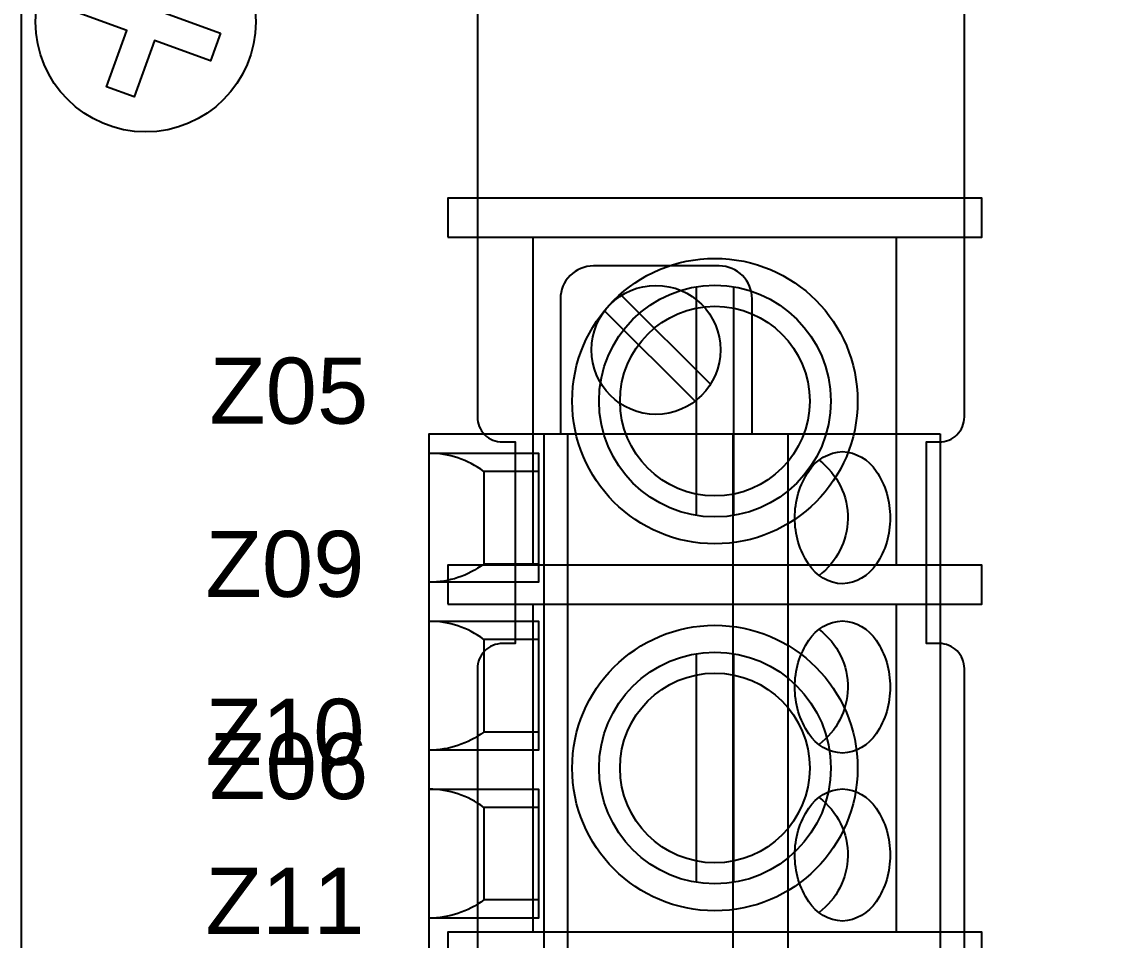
# Model space of a CAD drawing. Extents: x 1 to 23.7, y 0.2 to 17.
# Drawn here: x 15.717 to 17.001, y 3.407 to 4.501 of the extents above; entities that cross this region are included whole.
import ezdxf

# ---------------------------------------------------------------- set-up
doc = ezdxf.new("R2010")
doc.units = 0
doc.header["$MEASUREMENT"] = 0
for name, color, linetype in [('5_01__0-__EMPTY', 7, 'CONTINUOUS'), ('5_02__8-___4__ACI', 7, 'CONTINUOUS'), ('5_03__1-___4__DI__4__DO__S', 7, 'CONTINUOUS'), ('5_04__B-___4__DI__4__DO__F', 7, 'CONTINUOUS'), ('5_05__C-___4__DI__3__DO', 7, 'CONTINUOUS'), ('5_06__2X___8__DO__STD_FORM', 7, 'CONTINUOUS'), ('5_07__2A___8__DO__STD_FORM', 7, 'CONTINUOUS'), ('5_08__2B___8__DO__STD__6__', 7, 'CONTINUOUS'), ('5_09__2C___8__DO__STD__2__', 7, 'CONTINUOUS'), ('5_10__3-___8__DI', 7, 'CONTINUOUS'), ('5_11__5-___8__AI', 7, 'CONTINUOUS'), ('5_12__6-___4__AI__4__AO', 7, 'CONTINUOUS'), ('6_00_____DWG', 7, 'CONTINUOUS')]:
    doc.layers.add(name, color=color, linetype=linetype)
doc.styles.add('ARIAL', font='arial.ttf')

msp = doc.modelspace()

# ---------------------------------------------------------------- linework, layer by layer
at = {"layer": '5_01__0-__EMPTY'}
for points in [[(16.2594, 4.9254), (16.2594, 4.0301, 0.414214), (16.2893, 4.0003), (16.3044, 4.0003), (16.3044, 3.7603), (16.2893, 3.7603, 0.414214), (16.2594, 3.7304), (16.2594, 2.7651, 0.414214)], [(16.8394, 2.7651), (16.8394, 3.7304, 0.414214), (16.8095, 3.7603), (16.7944, 3.7603), (16.7944, 4.0003), (16.8095, 4.0003, 0.414214), (16.8394, 4.0301), (16.8394, 4.9254, 0.414214)]]:
    msp.add_lwpolyline(points, format="xyb", dxfattribs=at)
at = {"layer": '5_02__8-___4__ACI'}
for points in [[(16.2242, 4.2443), (16.8603, 4.2443), (16.8603, 4.2907), (16.2242, 4.2907)], [(16.2242, 3.8073), (16.8603, 3.8073), (16.8603, 3.8537), (16.2242, 3.8537)], [(16.2242, 3.3703), (16.8603, 3.3703), (16.8603, 3.4167), (16.2242, 3.4167)]]:
    msp.add_lwpolyline(points, close=True, dxfattribs=at)
for points in [[(16.326, 3.8537), (16.326, 4.2443)], [(16.7585, 3.8537), (16.7585, 4.2443)], [(16.5198, 4.1852), (16.5198, 3.9129)], [(16.5648, 3.9129), (16.5648, 4.1852)], [(16.326, 3.4167), (16.326, 3.8073)], [(16.7585, 3.4167), (16.7585, 3.8073)], [(16.5198, 3.7482), (16.5198, 3.4759)], [(16.5648, 3.4759), (16.5648, 3.7482)]]:
    msp.add_lwpolyline(points, dxfattribs=at)
for centre, radius in [((16.5423, 4.049), 0.17), ((16.5423, 4.049), 0.138), ((16.5423, 4.049), 0.113), ((16.5423, 3.612), 0.17), ((16.5423, 3.612), 0.138), ((16.5423, 3.612), 0.113)]:
    msp.add_circle(centre, radius, dxfattribs=at)
at = {"layer": '5_03__1-___4__DI__4__DO__S'}
for points in [[(16.5866, 4.01), (16.5866, 4.1707, 0.414169), (16.5472, 4.21), (16.3976, 4.21, 0.414258), (16.3583, 4.1707), (16.3583, 4.01)], [(16.3321, 3.9652), (16.2669, 3.9652, 0.162853), (16.202, 3.9868, 1.944453)], [(16.6662, 3.9787, -0.001746), (16.6663, 3.9786, -0.240907), (16.7006, 3.9085, -0.231198), (16.6663, 3.8415, -0.005828), (16.6664, 3.8412)], [(16.3321, 3.8549), (16.2669, 3.8549, -0.162853), (16.202, 3.8333, -1.944453)], [(16.3321, 3.7652), (16.2669, 3.7652, 0.162853), (16.202, 3.7868, 1.944453)], [(16.6662, 3.7771, -0.001746), (16.6663, 3.777, -0.240907), (16.7006, 3.7069, -0.231198), (16.6663, 3.64, -0.005828), (16.6664, 3.6397)], [(16.3321, 3.6549), (16.2669, 3.6549, -0.162853), (16.202, 3.6333, -1.944453)], [(16.3321, 3.5652), (16.2669, 3.5652, 0.162853), (16.202, 3.5868, 1.944453)], [(16.6662, 3.5771, -0.001746), (16.6663, 3.577, -0.240907), (16.7006, 3.5069, -0.231198), (16.6663, 3.44, -0.005828), (16.6664, 3.4397)], [(16.3321, 3.4549), (16.2669, 3.4549, -0.162853), (16.202, 3.4333, -1.944453)]]:
    msp.add_lwpolyline(points, format="xyb", dxfattribs=at)
for points in [[(16.4311, 4.1749), (16.537, 4.069)], [(16.411, 4.1565), (16.5186, 4.049)], [(16.3387, 4.01), (16.3387, 2.41)], [(16.3666, 4.01), (16.3666, 2.41)], [(16.5637, 4.01), (16.5637, 2.41)], [(16.6291, 4.01), (16.6291, 2.41)], [(16.202, 3.9868), (16.3321, 3.9868), (16.3321, 3.8333), (16.202, 3.8333)], [(16.2669, 3.9652), (16.2669, 3.8549)], [(16.202, 3.7868), (16.3321, 3.7868), (16.3321, 3.6333), (16.202, 3.6333)], [(16.2669, 3.7652), (16.2669, 3.6549)], [(16.202, 3.5868), (16.3321, 3.5868), (16.3321, 3.4333), (16.202, 3.4333)], [(16.2669, 3.5652), (16.2669, 3.4549)]]:
    msp.add_lwpolyline(points, dxfattribs=at)
msp.add_lwpolyline([(16.8107, 4.01), (16.8107, 2.41), (16.202, 2.41), (16.202, 4.01)], close=True, dxfattribs=at)
for points in [[(16.6942, 3.9888, -0.244062), (16.7343, 3.9657, -0.154167), (16.7509, 3.91, -0.154167), (16.7343, 3.8544, -0.236767), (16.6942, 3.8313, -0.24406), (16.6542, 3.8544, -0.154167), (16.6376, 3.91, -0.154167), (16.6542, 3.9657, -0.244061)], [(16.6942, 3.7872, -0.244062), (16.7343, 3.7642, -0.154167), (16.7509, 3.7085, -0.154167), (16.7343, 3.6528, -0.236767), (16.6942, 3.6297, -0.24406), (16.6542, 3.6528, -0.154167), (16.6376, 3.7085, -0.154167), (16.6542, 3.7642, -0.244061)], [(16.6942, 3.5872, -0.244062), (16.7343, 3.5642, -0.154167), (16.7509, 3.5085, -0.154167), (16.7343, 3.4528, -0.236767), (16.6942, 3.4297, -0.24406), (16.6542, 3.4528, -0.154167), (16.6376, 3.5085, -0.154167), (16.6542, 3.5642, -0.244061)]]:
    msp.add_lwpolyline(points, format="xyb", close=True, dxfattribs=at)
msp.add_circle((16.4721, 4.11), 0.0768, dxfattribs=at)
at = {"layer": '5_04__B-___4__DI__4__DO__F'}
for points in [[(16.5866, 4.01), (16.5866, 4.1707, 0.414169), (16.5472, 4.21), (16.3976, 4.21, 0.414258), (16.3583, 4.1707), (16.3583, 4.01)], [(16.3321, 3.9652), (16.2669, 3.9652, 0.162853), (16.202, 3.9868, 1.944453)], [(16.6662, 3.9787, -0.001746), (16.6663, 3.9786, -0.240907), (16.7006, 3.9085, -0.231198), (16.6663, 3.8415, -0.005828), (16.6664, 3.8412)], [(16.3321, 3.8549), (16.2669, 3.8549, -0.162853), (16.202, 3.8333, -1.944453)], [(16.3321, 3.7652), (16.2669, 3.7652, 0.162853), (16.202, 3.7868, 1.944453)], [(16.6662, 3.7771, -0.001746), (16.6663, 3.777, -0.240907), (16.7006, 3.7069, -0.231198), (16.6663, 3.64, -0.005828), (16.6664, 3.6397)], [(16.3321, 3.6549), (16.2669, 3.6549, -0.162853), (16.202, 3.6333, -1.944453)], [(16.3321, 3.5652), (16.2669, 3.5652, 0.162853), (16.202, 3.5868, 1.944453)], [(16.6662, 3.5771, -0.001746), (16.6663, 3.577, -0.240907), (16.7006, 3.5069, -0.231198), (16.6663, 3.44, -0.005828), (16.6664, 3.4397)], [(16.3321, 3.4549), (16.2669, 3.4549, -0.162853), (16.202, 3.4333, -1.944453)]]:
    msp.add_lwpolyline(points, format="xyb", dxfattribs=at)
for points in [[(16.4311, 4.1749), (16.537, 4.069)], [(16.411, 4.1565), (16.5186, 4.049)], [(16.3387, 4.01), (16.3387, 2.41)], [(16.3666, 4.01), (16.3666, 2.41)], [(16.5637, 4.01), (16.5637, 2.41)], [(16.6291, 4.01), (16.6291, 2.41)], [(16.202, 3.9868), (16.3321, 3.9868), (16.3321, 3.8333), (16.202, 3.8333)], [(16.2669, 3.9652), (16.2669, 3.8549)], [(16.202, 3.7868), (16.3321, 3.7868), (16.3321, 3.6333), (16.202, 3.6333)], [(16.2669, 3.7652), (16.2669, 3.6549)], [(16.202, 3.5868), (16.3321, 3.5868), (16.3321, 3.4333), (16.202, 3.4333)], [(16.2669, 3.5652), (16.2669, 3.4549)]]:
    msp.add_lwpolyline(points, dxfattribs=at)
msp.add_lwpolyline([(16.8107, 4.01), (16.8107, 2.41), (16.202, 2.41), (16.202, 4.01)], close=True, dxfattribs=at)
for points in [[(16.6942, 3.9888, -0.244062), (16.7343, 3.9657, -0.154167), (16.7509, 3.91, -0.154167), (16.7343, 3.8544, -0.236767), (16.6942, 3.8313, -0.24406), (16.6542, 3.8544, -0.154167), (16.6376, 3.91, -0.154167), (16.6542, 3.9657, -0.244061)], [(16.6942, 3.7872, -0.244062), (16.7343, 3.7642, -0.154167), (16.7509, 3.7085, -0.154167), (16.7343, 3.6528, -0.236767), (16.6942, 3.6297, -0.24406), (16.6542, 3.6528, -0.154167), (16.6376, 3.7085, -0.154167), (16.6542, 3.7642, -0.244061)], [(16.6942, 3.5872, -0.244062), (16.7343, 3.5642, -0.154167), (16.7509, 3.5085, -0.154167), (16.7343, 3.4528, -0.236767), (16.6942, 3.4297, -0.24406), (16.6542, 3.4528, -0.154167), (16.6376, 3.5085, -0.154167), (16.6542, 3.5642, -0.244061)]]:
    msp.add_lwpolyline(points, format="xyb", close=True, dxfattribs=at)
msp.add_circle((16.4721, 4.11), 0.0768, dxfattribs=at)
at = {"layer": '5_05__C-___4__DI__3__DO'}
for points in [[(16.5866, 4.01), (16.5866, 4.1707, 0.414169), (16.5472, 4.21), (16.3976, 4.21, 0.414258), (16.3583, 4.1707), (16.3583, 4.01)], [(16.3321, 3.9652), (16.2669, 3.9652, 0.162853), (16.202, 3.9868, 1.944453)], [(16.6662, 3.9787, -0.001746), (16.6663, 3.9786, -0.240907), (16.7006, 3.9085, -0.231198), (16.6663, 3.8415, -0.005828), (16.6664, 3.8412)], [(16.3321, 3.8549), (16.2669, 3.8549, -0.162853), (16.202, 3.8333, -1.944453)], [(16.3321, 3.7652), (16.2669, 3.7652, 0.162853), (16.202, 3.7868, 1.944453)], [(16.6662, 3.7771, -0.001746), (16.6663, 3.777, -0.240907), (16.7006, 3.7069, -0.231198), (16.6663, 3.64, -0.005828), (16.6664, 3.6397)], [(16.3321, 3.6549), (16.2669, 3.6549, -0.162853), (16.202, 3.6333, -1.944453)], [(16.3321, 3.5652), (16.2669, 3.5652, 0.162853), (16.202, 3.5868, 1.944453)], [(16.6662, 3.5771, -0.001746), (16.6663, 3.577, -0.240907), (16.7006, 3.5069, -0.231198), (16.6663, 3.44, -0.005828), (16.6664, 3.4397)], [(16.3321, 3.4549), (16.2669, 3.4549, -0.162853), (16.202, 3.4333, -1.944453)]]:
    msp.add_lwpolyline(points, format="xyb", dxfattribs=at)
for points in [[(16.4311, 4.1749), (16.537, 4.069)], [(16.411, 4.1565), (16.5186, 4.049)], [(16.3387, 4.01), (16.3387, 2.41)], [(16.3666, 4.01), (16.3666, 2.41)], [(16.5637, 4.01), (16.5637, 2.41)], [(16.6291, 4.01), (16.6291, 2.41)], [(16.202, 3.9868), (16.3321, 3.9868), (16.3321, 3.8333), (16.202, 3.8333)], [(16.2669, 3.9652), (16.2669, 3.8549)], [(16.202, 3.7868), (16.3321, 3.7868), (16.3321, 3.6333), (16.202, 3.6333)], [(16.2669, 3.7652), (16.2669, 3.6549)], [(16.202, 3.5868), (16.3321, 3.5868), (16.3321, 3.4333), (16.202, 3.4333)], [(16.2669, 3.5652), (16.2669, 3.4549)]]:
    msp.add_lwpolyline(points, dxfattribs=at)
msp.add_lwpolyline([(16.8107, 4.01), (16.8107, 2.41), (16.202, 2.41), (16.202, 4.01)], close=True, dxfattribs=at)
for points in [[(16.6942, 3.9888, -0.244062), (16.7343, 3.9657, -0.154167), (16.7509, 3.91, -0.154167), (16.7343, 3.8544, -0.236767), (16.6942, 3.8313, -0.24406), (16.6542, 3.8544, -0.154167), (16.6376, 3.91, -0.154167), (16.6542, 3.9657, -0.244061)], [(16.6942, 3.7872, -0.244062), (16.7343, 3.7642, -0.154167), (16.7509, 3.7085, -0.154167), (16.7343, 3.6528, -0.236767), (16.6942, 3.6297, -0.24406), (16.6542, 3.6528, -0.154167), (16.6376, 3.7085, -0.154167), (16.6542, 3.7642, -0.244061)], [(16.6942, 3.5872, -0.244062), (16.7343, 3.5642, -0.154167), (16.7509, 3.5085, -0.154167), (16.7343, 3.4528, -0.236767), (16.6942, 3.4297, -0.24406), (16.6542, 3.4528, -0.154167), (16.6376, 3.5085, -0.154167), (16.6542, 3.5642, -0.244061)]]:
    msp.add_lwpolyline(points, format="xyb", close=True, dxfattribs=at)
msp.add_circle((16.4721, 4.11), 0.0768, dxfattribs=at)
at = {"layer": '5_06__2X___8__DO__STD_FORM'}
for points in [[(16.5866, 4.01), (16.5866, 4.1707, 0.414169), (16.5472, 4.21), (16.3976, 4.21, 0.414258), (16.3583, 4.1707), (16.3583, 4.01)], [(16.3321, 3.9652), (16.2669, 3.9652, 0.162853), (16.202, 3.9868, 1.944453)], [(16.6662, 3.9787, -0.001746), (16.6663, 3.9786, -0.240907), (16.7006, 3.9085, -0.231198), (16.6663, 3.8415, -0.005828), (16.6664, 3.8412)], [(16.3321, 3.8549), (16.2669, 3.8549, -0.162853), (16.202, 3.8333, -1.944453)], [(16.3321, 3.7652), (16.2669, 3.7652, 0.162853), (16.202, 3.7868, 1.944453)], [(16.6662, 3.7771, -0.001746), (16.6663, 3.777, -0.240907), (16.7006, 3.7069, -0.231198), (16.6663, 3.64, -0.005828), (16.6664, 3.6397)], [(16.3321, 3.6549), (16.2669, 3.6549, -0.162853), (16.202, 3.6333, -1.944453)], [(16.3321, 3.5652), (16.2669, 3.5652, 0.162853), (16.202, 3.5868, 1.944453)], [(16.6662, 3.5771, -0.001746), (16.6663, 3.577, -0.240907), (16.7006, 3.5069, -0.231198), (16.6663, 3.44, -0.005828), (16.6664, 3.4397)], [(16.3321, 3.4549), (16.2669, 3.4549, -0.162853), (16.202, 3.4333, -1.944453)]]:
    msp.add_lwpolyline(points, format="xyb", dxfattribs=at)
for points in [[(16.4311, 4.1749), (16.537, 4.069)], [(16.411, 4.1565), (16.5186, 4.049)], [(16.3387, 4.01), (16.3387, 2.41)], [(16.3666, 4.01), (16.3666, 2.41)], [(16.5637, 4.01), (16.5637, 2.41)], [(16.6291, 4.01), (16.6291, 2.41)], [(16.202, 3.9868), (16.3321, 3.9868), (16.3321, 3.8333), (16.202, 3.8333)], [(16.2669, 3.9652), (16.2669, 3.8549)], [(16.202, 3.7868), (16.3321, 3.7868), (16.3321, 3.6333), (16.202, 3.6333)], [(16.2669, 3.7652), (16.2669, 3.6549)], [(16.202, 3.5868), (16.3321, 3.5868), (16.3321, 3.4333), (16.202, 3.4333)], [(16.2669, 3.5652), (16.2669, 3.4549)]]:
    msp.add_lwpolyline(points, dxfattribs=at)
msp.add_lwpolyline([(16.8107, 4.01), (16.8107, 2.41), (16.202, 2.41), (16.202, 4.01)], close=True, dxfattribs=at)
for points in [[(16.6942, 3.9888, -0.244062), (16.7343, 3.9657, -0.154167), (16.7509, 3.91, -0.154167), (16.7343, 3.8544, -0.236767), (16.6942, 3.8313, -0.24406), (16.6542, 3.8544, -0.154167), (16.6376, 3.91, -0.154167), (16.6542, 3.9657, -0.244061)], [(16.6942, 3.7872, -0.244062), (16.7343, 3.7642, -0.154167), (16.7509, 3.7085, -0.154167), (16.7343, 3.6528, -0.236767), (16.6942, 3.6297, -0.24406), (16.6542, 3.6528, -0.154167), (16.6376, 3.7085, -0.154167), (16.6542, 3.7642, -0.244061)], [(16.6942, 3.5872, -0.244062), (16.7343, 3.5642, -0.154167), (16.7509, 3.5085, -0.154167), (16.7343, 3.4528, -0.236767), (16.6942, 3.4297, -0.24406), (16.6542, 3.4528, -0.154167), (16.6376, 3.5085, -0.154167), (16.6542, 3.5642, -0.244061)]]:
    msp.add_lwpolyline(points, format="xyb", close=True, dxfattribs=at)
msp.add_circle((16.4721, 4.11), 0.0768, dxfattribs=at)
at = {"layer": '5_07__2A___8__DO__STD_FORM'}
for points in [[(16.5866, 4.01), (16.5866, 4.1707, 0.414169), (16.5472, 4.21), (16.3976, 4.21, 0.414258), (16.3583, 4.1707), (16.3583, 4.01)], [(16.3321, 3.9652), (16.2669, 3.9652, 0.162853), (16.202, 3.9868, 1.944453)], [(16.6662, 3.9787, -0.001746), (16.6663, 3.9786, -0.240907), (16.7006, 3.9085, -0.231198), (16.6663, 3.8415, -0.005828), (16.6664, 3.8412)], [(16.3321, 3.8549), (16.2669, 3.8549, -0.162853), (16.202, 3.8333, -1.944453)], [(16.3321, 3.7652), (16.2669, 3.7652, 0.162853), (16.202, 3.7868, 1.944453)], [(16.6662, 3.7771, -0.001746), (16.6663, 3.777, -0.240907), (16.7006, 3.7069, -0.231198), (16.6663, 3.64, -0.005828), (16.6664, 3.6397)], [(16.3321, 3.6549), (16.2669, 3.6549, -0.162853), (16.202, 3.6333, -1.944453)], [(16.3321, 3.5652), (16.2669, 3.5652, 0.162853), (16.202, 3.5868, 1.944453)], [(16.6662, 3.5771, -0.001746), (16.6663, 3.577, -0.240907), (16.7006, 3.5069, -0.231198), (16.6663, 3.44, -0.005828), (16.6664, 3.4397)], [(16.3321, 3.4549), (16.2669, 3.4549, -0.162853), (16.202, 3.4333, -1.944453)]]:
    msp.add_lwpolyline(points, format="xyb", dxfattribs=at)
for points in [[(16.4311, 4.1749), (16.537, 4.069)], [(16.411, 4.1565), (16.5186, 4.049)], [(16.3387, 4.01), (16.3387, 2.41)], [(16.3666, 4.01), (16.3666, 2.41)], [(16.5637, 4.01), (16.5637, 2.41)], [(16.6291, 4.01), (16.6291, 2.41)], [(16.202, 3.9868), (16.3321, 3.9868), (16.3321, 3.8333), (16.202, 3.8333)], [(16.2669, 3.9652), (16.2669, 3.8549)], [(16.202, 3.7868), (16.3321, 3.7868), (16.3321, 3.6333), (16.202, 3.6333)], [(16.2669, 3.7652), (16.2669, 3.6549)], [(16.202, 3.5868), (16.3321, 3.5868), (16.3321, 3.4333), (16.202, 3.4333)], [(16.2669, 3.5652), (16.2669, 3.4549)]]:
    msp.add_lwpolyline(points, dxfattribs=at)
msp.add_lwpolyline([(16.8107, 4.01), (16.8107, 2.41), (16.202, 2.41), (16.202, 4.01)], close=True, dxfattribs=at)
for points in [[(16.6942, 3.9888, -0.244062), (16.7343, 3.9657, -0.154167), (16.7509, 3.91, -0.154167), (16.7343, 3.8544, -0.236767), (16.6942, 3.8313, -0.24406), (16.6542, 3.8544, -0.154167), (16.6376, 3.91, -0.154167), (16.6542, 3.9657, -0.244061)], [(16.6942, 3.7872, -0.244062), (16.7343, 3.7642, -0.154167), (16.7509, 3.7085, -0.154167), (16.7343, 3.6528, -0.236767), (16.6942, 3.6297, -0.24406), (16.6542, 3.6528, -0.154167), (16.6376, 3.7085, -0.154167), (16.6542, 3.7642, -0.244061)], [(16.6942, 3.5872, -0.244062), (16.7343, 3.5642, -0.154167), (16.7509, 3.5085, -0.154167), (16.7343, 3.4528, -0.236767), (16.6942, 3.4297, -0.24406), (16.6542, 3.4528, -0.154167), (16.6376, 3.5085, -0.154167), (16.6542, 3.5642, -0.244061)]]:
    msp.add_lwpolyline(points, format="xyb", close=True, dxfattribs=at)
msp.add_circle((16.4721, 4.11), 0.0768, dxfattribs=at)
at = {"layer": '5_08__2B___8__DO__STD__6__'}
for points in [[(16.5866, 4.01), (16.5866, 4.1707, 0.414169), (16.5472, 4.21), (16.3976, 4.21, 0.414258), (16.3583, 4.1707), (16.3583, 4.01)], [(16.3321, 3.9652), (16.2669, 3.9652, 0.162853), (16.202, 3.9868, 1.944453)], [(16.6662, 3.9787, -0.001746), (16.6663, 3.9786, -0.240907), (16.7006, 3.9085, -0.231198), (16.6663, 3.8415, -0.005828), (16.6664, 3.8412)], [(16.3321, 3.8549), (16.2669, 3.8549, -0.162853), (16.202, 3.8333, -1.944453)], [(16.3321, 3.7652), (16.2669, 3.7652, 0.162853), (16.202, 3.7868, 1.944453)], [(16.6662, 3.7771, -0.001746), (16.6663, 3.777, -0.240907), (16.7006, 3.7069, -0.231198), (16.6663, 3.64, -0.005828), (16.6664, 3.6397)], [(16.3321, 3.6549), (16.2669, 3.6549, -0.162853), (16.202, 3.6333, -1.944453)], [(16.3321, 3.5652), (16.2669, 3.5652, 0.162853), (16.202, 3.5868, 1.944453)], [(16.6662, 3.5771, -0.001746), (16.6663, 3.577, -0.240907), (16.7006, 3.5069, -0.231198), (16.6663, 3.44, -0.005828), (16.6664, 3.4397)], [(16.3321, 3.4549), (16.2669, 3.4549, -0.162853), (16.202, 3.4333, -1.944453)]]:
    msp.add_lwpolyline(points, format="xyb", dxfattribs=at)
for points in [[(16.4311, 4.1749), (16.537, 4.069)], [(16.411, 4.1565), (16.5186, 4.049)], [(16.3387, 4.01), (16.3387, 2.41)], [(16.3666, 4.01), (16.3666, 2.41)], [(16.5637, 4.01), (16.5637, 2.41)], [(16.6291, 4.01), (16.6291, 2.41)], [(16.202, 3.9868), (16.3321, 3.9868), (16.3321, 3.8333), (16.202, 3.8333)], [(16.2669, 3.9652), (16.2669, 3.8549)], [(16.202, 3.7868), (16.3321, 3.7868), (16.3321, 3.6333), (16.202, 3.6333)], [(16.2669, 3.7652), (16.2669, 3.6549)], [(16.202, 3.5868), (16.3321, 3.5868), (16.3321, 3.4333), (16.202, 3.4333)], [(16.2669, 3.5652), (16.2669, 3.4549)]]:
    msp.add_lwpolyline(points, dxfattribs=at)
msp.add_lwpolyline([(16.8107, 4.01), (16.8107, 2.41), (16.202, 2.41), (16.202, 4.01)], close=True, dxfattribs=at)
for points in [[(16.6942, 3.9888, -0.244062), (16.7343, 3.9657, -0.154167), (16.7509, 3.91, -0.154167), (16.7343, 3.8544, -0.236767), (16.6942, 3.8313, -0.24406), (16.6542, 3.8544, -0.154167), (16.6376, 3.91, -0.154167), (16.6542, 3.9657, -0.244061)], [(16.6942, 3.7872, -0.244062), (16.7343, 3.7642, -0.154167), (16.7509, 3.7085, -0.154167), (16.7343, 3.6528, -0.236767), (16.6942, 3.6297, -0.24406), (16.6542, 3.6528, -0.154167), (16.6376, 3.7085, -0.154167), (16.6542, 3.7642, -0.244061)], [(16.6942, 3.5872, -0.244062), (16.7343, 3.5642, -0.154167), (16.7509, 3.5085, -0.154167), (16.7343, 3.4528, -0.236767), (16.6942, 3.4297, -0.24406), (16.6542, 3.4528, -0.154167), (16.6376, 3.5085, -0.154167), (16.6542, 3.5642, -0.244061)]]:
    msp.add_lwpolyline(points, format="xyb", close=True, dxfattribs=at)
msp.add_circle((16.4721, 4.11), 0.0768, dxfattribs=at)
at = {"layer": '5_09__2C___8__DO__STD__2__'}
for points in [[(16.5866, 4.01), (16.5866, 4.1707, 0.414169), (16.5472, 4.21), (16.3976, 4.21, 0.414258), (16.3583, 4.1707), (16.3583, 4.01)], [(16.3321, 3.9652), (16.2669, 3.9652, 0.162853), (16.202, 3.9868, 1.944453)], [(16.6662, 3.9787, -0.001746), (16.6663, 3.9786, -0.240907), (16.7006, 3.9085, -0.231198), (16.6663, 3.8415, -0.005828), (16.6664, 3.8412)], [(16.3321, 3.8549), (16.2669, 3.8549, -0.162853), (16.202, 3.8333, -1.944453)], [(16.3321, 3.7652), (16.2669, 3.7652, 0.162853), (16.202, 3.7868, 1.944453)], [(16.6662, 3.7771, -0.001746), (16.6663, 3.777, -0.240907), (16.7006, 3.7069, -0.231198), (16.6663, 3.64, -0.005828), (16.6664, 3.6397)], [(16.3321, 3.6549), (16.2669, 3.6549, -0.162853), (16.202, 3.6333, -1.944453)], [(16.3321, 3.5652), (16.2669, 3.5652, 0.162853), (16.202, 3.5868, 1.944453)], [(16.6662, 3.5771, -0.001746), (16.6663, 3.577, -0.240907), (16.7006, 3.5069, -0.231198), (16.6663, 3.44, -0.005828), (16.6664, 3.4397)], [(16.3321, 3.4549), (16.2669, 3.4549, -0.162853), (16.202, 3.4333, -1.944453)]]:
    msp.add_lwpolyline(points, format="xyb", dxfattribs=at)
for points in [[(16.4311, 4.1749), (16.537, 4.069)], [(16.411, 4.1565), (16.5186, 4.049)], [(16.3387, 4.01), (16.3387, 2.41)], [(16.3666, 4.01), (16.3666, 2.41)], [(16.5637, 4.01), (16.5637, 2.41)], [(16.6291, 4.01), (16.6291, 2.41)], [(16.202, 3.9868), (16.3321, 3.9868), (16.3321, 3.8333), (16.202, 3.8333)], [(16.2669, 3.9652), (16.2669, 3.8549)], [(16.202, 3.7868), (16.3321, 3.7868), (16.3321, 3.6333), (16.202, 3.6333)], [(16.2669, 3.7652), (16.2669, 3.6549)], [(16.202, 3.5868), (16.3321, 3.5868), (16.3321, 3.4333), (16.202, 3.4333)], [(16.2669, 3.5652), (16.2669, 3.4549)]]:
    msp.add_lwpolyline(points, dxfattribs=at)
msp.add_lwpolyline([(16.8107, 4.01), (16.8107, 2.41), (16.202, 2.41), (16.202, 4.01)], close=True, dxfattribs=at)
for points in [[(16.6942, 3.9888, -0.244062), (16.7343, 3.9657, -0.154167), (16.7509, 3.91, -0.154167), (16.7343, 3.8544, -0.236767), (16.6942, 3.8313, -0.24406), (16.6542, 3.8544, -0.154167), (16.6376, 3.91, -0.154167), (16.6542, 3.9657, -0.244061)], [(16.6942, 3.7872, -0.244062), (16.7343, 3.7642, -0.154167), (16.7509, 3.7085, -0.154167), (16.7343, 3.6528, -0.236767), (16.6942, 3.6297, -0.24406), (16.6542, 3.6528, -0.154167), (16.6376, 3.7085, -0.154167), (16.6542, 3.7642, -0.244061)], [(16.6942, 3.5872, -0.244062), (16.7343, 3.5642, -0.154167), (16.7509, 3.5085, -0.154167), (16.7343, 3.4528, -0.236767), (16.6942, 3.4297, -0.24406), (16.6542, 3.4528, -0.154167), (16.6376, 3.5085, -0.154167), (16.6542, 3.5642, -0.244061)]]:
    msp.add_lwpolyline(points, format="xyb", close=True, dxfattribs=at)
msp.add_circle((16.4721, 4.11), 0.0768, dxfattribs=at)
at = {"layer": '5_10__3-___8__DI'}
for points in [[(16.5866, 4.01), (16.5866, 4.1707, 0.414169), (16.5472, 4.21), (16.3976, 4.21, 0.414258), (16.3583, 4.1707), (16.3583, 4.01)], [(16.3321, 3.9652), (16.2669, 3.9652, 0.162853), (16.202, 3.9868, 1.944453)], [(16.6662, 3.9787, -0.001746), (16.6663, 3.9786, -0.240907), (16.7006, 3.9085, -0.231198), (16.6663, 3.8415, -0.005828), (16.6664, 3.8412)], [(16.3321, 3.8549), (16.2669, 3.8549, -0.162853), (16.202, 3.8333, -1.944453)], [(16.3321, 3.7652), (16.2669, 3.7652, 0.162853), (16.202, 3.7868, 1.944453)], [(16.6662, 3.7771, -0.001746), (16.6663, 3.777, -0.240907), (16.7006, 3.7069, -0.231198), (16.6663, 3.64, -0.005828), (16.6664, 3.6397)], [(16.3321, 3.6549), (16.2669, 3.6549, -0.162853), (16.202, 3.6333, -1.944453)], [(16.3321, 3.5652), (16.2669, 3.5652, 0.162853), (16.202, 3.5868, 1.944453)], [(16.6662, 3.5771, -0.001746), (16.6663, 3.577, -0.240907), (16.7006, 3.5069, -0.231198), (16.6663, 3.44, -0.005828), (16.6664, 3.4397)], [(16.3321, 3.4549), (16.2669, 3.4549, -0.162853), (16.202, 3.4333, -1.944453)]]:
    msp.add_lwpolyline(points, format="xyb", dxfattribs=at)
for points in [[(16.4311, 4.1749), (16.537, 4.069)], [(16.411, 4.1565), (16.5186, 4.049)], [(16.3387, 4.01), (16.3387, 2.41)], [(16.3666, 4.01), (16.3666, 2.41)], [(16.5637, 4.01), (16.5637, 2.41)], [(16.6291, 4.01), (16.6291, 2.41)], [(16.202, 3.9868), (16.3321, 3.9868), (16.3321, 3.8333), (16.202, 3.8333)], [(16.2669, 3.9652), (16.2669, 3.8549)], [(16.202, 3.7868), (16.3321, 3.7868), (16.3321, 3.6333), (16.202, 3.6333)], [(16.2669, 3.7652), (16.2669, 3.6549)], [(16.202, 3.5868), (16.3321, 3.5868), (16.3321, 3.4333), (16.202, 3.4333)], [(16.2669, 3.5652), (16.2669, 3.4549)]]:
    msp.add_lwpolyline(points, dxfattribs=at)
msp.add_lwpolyline([(16.8107, 4.01), (16.8107, 2.41), (16.202, 2.41), (16.202, 4.01)], close=True, dxfattribs=at)
for points in [[(16.6942, 3.9888, -0.244062), (16.7343, 3.9657, -0.154167), (16.7509, 3.91, -0.154167), (16.7343, 3.8544, -0.236767), (16.6942, 3.8313, -0.24406), (16.6542, 3.8544, -0.154167), (16.6376, 3.91, -0.154167), (16.6542, 3.9657, -0.244061)], [(16.6942, 3.7872, -0.244062), (16.7343, 3.7642, -0.154167), (16.7509, 3.7085, -0.154167), (16.7343, 3.6528, -0.236767), (16.6942, 3.6297, -0.24406), (16.6542, 3.6528, -0.154167), (16.6376, 3.7085, -0.154167), (16.6542, 3.7642, -0.244061)], [(16.6942, 3.5872, -0.244062), (16.7343, 3.5642, -0.154167), (16.7509, 3.5085, -0.154167), (16.7343, 3.4528, -0.236767), (16.6942, 3.4297, -0.24406), (16.6542, 3.4528, -0.154167), (16.6376, 3.5085, -0.154167), (16.6542, 3.5642, -0.244061)]]:
    msp.add_lwpolyline(points, format="xyb", close=True, dxfattribs=at)
msp.add_circle((16.4721, 4.11), 0.0768, dxfattribs=at)
at = {"layer": '5_11__5-___8__AI'}
for points in [[(16.5866, 4.01), (16.5866, 4.1707, 0.414169), (16.5472, 4.21), (16.3976, 4.21, 0.414258), (16.3583, 4.1707), (16.3583, 4.01)], [(16.3321, 3.9652), (16.2669, 3.9652, 0.162853), (16.202, 3.9868, 1.944453)], [(16.6662, 3.9787, -0.001746), (16.6663, 3.9786, -0.240907), (16.7006, 3.9085, -0.231198), (16.6663, 3.8415, -0.005828), (16.6664, 3.8412)], [(16.3321, 3.8549), (16.2669, 3.8549, -0.162853), (16.202, 3.8333, -1.944453)], [(16.3321, 3.7652), (16.2669, 3.7652, 0.162853), (16.202, 3.7868, 1.944453)], [(16.6662, 3.7771, -0.001746), (16.6663, 3.777, -0.240907), (16.7006, 3.7069, -0.231198), (16.6663, 3.64, -0.005828), (16.6664, 3.6397)], [(16.3321, 3.6549), (16.2669, 3.6549, -0.162853), (16.202, 3.6333, -1.944453)], [(16.3321, 3.5652), (16.2669, 3.5652, 0.162853), (16.202, 3.5868, 1.944453)], [(16.6662, 3.5771, -0.001746), (16.6663, 3.577, -0.240907), (16.7006, 3.5069, -0.231198), (16.6663, 3.44, -0.005828), (16.6664, 3.4397)], [(16.3321, 3.4549), (16.2669, 3.4549, -0.162853), (16.202, 3.4333, -1.944453)]]:
    msp.add_lwpolyline(points, format="xyb", dxfattribs=at)
for points in [[(16.4311, 4.1749), (16.537, 4.069)], [(16.411, 4.1565), (16.5186, 4.049)], [(16.3387, 4.01), (16.3387, 2.41)], [(16.3666, 4.01), (16.3666, 2.41)], [(16.5637, 4.01), (16.5637, 2.41)], [(16.6291, 4.01), (16.6291, 2.41)], [(16.202, 3.9868), (16.3321, 3.9868), (16.3321, 3.8333), (16.202, 3.8333)], [(16.2669, 3.9652), (16.2669, 3.8549)], [(16.202, 3.7868), (16.3321, 3.7868), (16.3321, 3.6333), (16.202, 3.6333)], [(16.2669, 3.7652), (16.2669, 3.6549)], [(16.202, 3.5868), (16.3321, 3.5868), (16.3321, 3.4333), (16.202, 3.4333)], [(16.2669, 3.5652), (16.2669, 3.4549)]]:
    msp.add_lwpolyline(points, dxfattribs=at)
msp.add_lwpolyline([(16.8107, 4.01), (16.8107, 2.41), (16.202, 2.41), (16.202, 4.01)], close=True, dxfattribs=at)
for points in [[(16.6942, 3.9888, -0.244062), (16.7343, 3.9657, -0.154167), (16.7509, 3.91, -0.154167), (16.7343, 3.8544, -0.236767), (16.6942, 3.8313, -0.24406), (16.6542, 3.8544, -0.154167), (16.6376, 3.91, -0.154167), (16.6542, 3.9657, -0.244061)], [(16.6942, 3.7872, -0.244062), (16.7343, 3.7642, -0.154167), (16.7509, 3.7085, -0.154167), (16.7343, 3.6528, -0.236767), (16.6942, 3.6297, -0.24406), (16.6542, 3.6528, -0.154167), (16.6376, 3.7085, -0.154167), (16.6542, 3.7642, -0.244061)], [(16.6942, 3.5872, -0.244062), (16.7343, 3.5642, -0.154167), (16.7509, 3.5085, -0.154167), (16.7343, 3.4528, -0.236767), (16.6942, 3.4297, -0.24406), (16.6542, 3.4528, -0.154167), (16.6376, 3.5085, -0.154167), (16.6542, 3.5642, -0.244061)]]:
    msp.add_lwpolyline(points, format="xyb", close=True, dxfattribs=at)
msp.add_circle((16.4721, 4.11), 0.0768, dxfattribs=at)
at = {"layer": '5_12__6-___4__AI__4__AO'}
for points in [[(16.5866, 4.01), (16.5866, 4.1707, 0.414169), (16.5472, 4.21), (16.3976, 4.21, 0.414258), (16.3583, 4.1707), (16.3583, 4.01)], [(16.3321, 3.9652), (16.2669, 3.9652, 0.162853), (16.202, 3.9868, 1.944453)], [(16.6662, 3.9787, -0.001746), (16.6663, 3.9786, -0.240907), (16.7006, 3.9085, -0.231198), (16.6663, 3.8415, -0.005828), (16.6664, 3.8412)], [(16.3321, 3.8549), (16.2669, 3.8549, -0.162853), (16.202, 3.8333, -1.944453)], [(16.3321, 3.7652), (16.2669, 3.7652, 0.162853), (16.202, 3.7868, 1.944453)], [(16.6662, 3.7771, -0.001746), (16.6663, 3.777, -0.240907), (16.7006, 3.7069, -0.231198), (16.6663, 3.64, -0.005828), (16.6664, 3.6397)], [(16.3321, 3.6549), (16.2669, 3.6549, -0.162853), (16.202, 3.6333, -1.944453)], [(16.3321, 3.5652), (16.2669, 3.5652, 0.162853), (16.202, 3.5868, 1.944453)], [(16.6662, 3.5771, -0.001746), (16.6663, 3.577, -0.240907), (16.7006, 3.5069, -0.231198), (16.6663, 3.44, -0.005828), (16.6664, 3.4397)], [(16.3321, 3.4549), (16.2669, 3.4549, -0.162853), (16.202, 3.4333, -1.944453)]]:
    msp.add_lwpolyline(points, format="xyb", dxfattribs=at)
for points in [[(16.4311, 4.1749), (16.537, 4.069)], [(16.411, 4.1565), (16.5186, 4.049)], [(16.3387, 4.01), (16.3387, 2.41)], [(16.3666, 4.01), (16.3666, 2.41)], [(16.5637, 4.01), (16.5637, 2.41)], [(16.6291, 4.01), (16.6291, 2.41)], [(16.202, 3.9868), (16.3321, 3.9868), (16.3321, 3.8333), (16.202, 3.8333)], [(16.2669, 3.9652), (16.2669, 3.8549)], [(16.202, 3.7868), (16.3321, 3.7868), (16.3321, 3.6333), (16.202, 3.6333)], [(16.2669, 3.7652), (16.2669, 3.6549)], [(16.202, 3.5868), (16.3321, 3.5868), (16.3321, 3.4333), (16.202, 3.4333)], [(16.2669, 3.5652), (16.2669, 3.4549)]]:
    msp.add_lwpolyline(points, dxfattribs=at)
msp.add_lwpolyline([(16.8107, 4.01), (16.8107, 2.41), (16.202, 2.41), (16.202, 4.01)], close=True, dxfattribs=at)
for points in [[(16.6942, 3.9888, -0.244062), (16.7343, 3.9657, -0.154167), (16.7509, 3.91, -0.154167), (16.7343, 3.8544, -0.236767), (16.6942, 3.8313, -0.24406), (16.6542, 3.8544, -0.154167), (16.6376, 3.91, -0.154167), (16.6542, 3.9657, -0.244061)], [(16.6942, 3.7872, -0.244062), (16.7343, 3.7642, -0.154167), (16.7509, 3.7085, -0.154167), (16.7343, 3.6528, -0.236767), (16.6942, 3.6297, -0.24406), (16.6542, 3.6528, -0.154167), (16.6376, 3.7085, -0.154167), (16.6542, 3.7642, -0.244061)], [(16.6942, 3.5872, -0.244062), (16.7343, 3.5642, -0.154167), (16.7509, 3.5085, -0.154167), (16.7343, 3.4528, -0.236767), (16.6942, 3.4297, -0.24406), (16.6542, 3.4528, -0.154167), (16.6376, 3.5085, -0.154167), (16.6542, 3.5642, -0.244061)]]:
    msp.add_lwpolyline(points, format="xyb", close=True, dxfattribs=at)
msp.add_circle((16.4721, 4.11), 0.0768, dxfattribs=at)
at = {"layer": '6_00_____DWG'}
msp.add_lwpolyline([(23, 6.8335), (23, 2.1681, -0.414214), (22.9213, 2.0894), (22.8327, 2.0894, 0.414214), (22.7146, 1.9713), (22.7146, 1.8827, -0.414213), (22.6358, 1.804), (16.0807, 1.804, -0.414213), (16.002, 1.8827), (16.002, 1.9713, 0.414213), (15.8839, 2.0894), (15.7953, 2.0894, -0.414213), (15.7165, 2.1681, -0.000001), (15.7165, 6.8335, -0.414214), (15.7953, 6.9122), (15.8839, 6.9122, 0.414214), (16.002, 7.0303), (16.002, 7.1189, -0.414214), (16.0807, 7.1977), (22.6358, 7.1977, -0.414213), (22.7146, 7.1189), (22.7146, 7.0303, 0.414213), (22.8327, 6.9122), (22.9213, 6.9122, -0.414213)], format="xyb", close=True, dxfattribs=at)
msp.add_lwpolyline([(15.9535, 4.4872), (15.9416, 4.4543), (15.8748, 4.4784), (15.8507, 4.4115), (15.8177, 4.4234), (15.8419, 4.4903), (15.775, 4.5144), (15.7869, 4.5473), (15.8537, 4.5232), (15.8778, 4.59), (15.9108, 4.5782), (15.8867, 4.5113)], close=True, dxfattribs=at)
msp.add_circle((15.8643, 4.5008), 0.1312, dxfattribs=at)

# ---------------------------------------------------------------- texts
at = {"layer": '5_01__0-__EMPTY', "style": 'ARIAL'}
for s, p in [('Z09', (15.9356, 3.8158)), ('Z10', (15.9356, 3.6158)), ('Z11', (15.9356, 3.4145))]:
    msp.add_text(s, height=0.07867, dxfattribs=at).set_placement(p)
at = {"layer": '5_02__8-___4__ACI', "style": 'ARIAL'}
for s, p in [('Z05', (15.9401, 4.0221)), ('Z06', (15.9401, 3.575))]:
    msp.add_text(s, height=0.07867, dxfattribs=at).set_placement(p)
at = {"layer": '5_03__1-___4__DI__4__DO__S', "style": 'ARIAL'}
for s, p in [('Z09', (15.9356, 3.8158)), ('Z10', (15.9356, 3.6158)), ('Z11', (15.9356, 3.4145))]:
    msp.add_text(s, height=0.07867, dxfattribs=at).set_placement(p)
at = {"layer": '5_04__B-___4__DI__4__DO__F', "style": 'ARIAL'}
for s, p in [('Z09', (15.9356, 3.8158)), ('Z10', (15.9356, 3.6158)), ('Z11', (15.9356, 3.4145))]:
    msp.add_text(s, height=0.07867, dxfattribs=at).set_placement(p)
at = {"layer": '5_05__C-___4__DI__3__DO', "style": 'ARIAL'}
for s, p in [('Z09', (15.9356, 3.8158)), ('Z10', (15.9356, 3.6158)), ('Z11', (15.9356, 3.4145))]:
    msp.add_text(s, height=0.07867, dxfattribs=at).set_placement(p)
at = {"layer": '5_06__2X___8__DO__STD_FORM', "style": 'ARIAL'}
for s, p in [('Z09', (15.9356, 3.8158)), ('Z10', (15.9356, 3.6158)), ('Z11', (15.9356, 3.4145))]:
    msp.add_text(s, height=0.07867, dxfattribs=at).set_placement(p)
at = {"layer": '5_07__2A___8__DO__STD_FORM', "style": 'ARIAL'}
for s, p in [('Z09', (15.9356, 3.8158)), ('Z10', (15.9356, 3.6158)), ('Z11', (15.9356, 3.4145))]:
    msp.add_text(s, height=0.07867, dxfattribs=at).set_placement(p)
at = {"layer": '5_08__2B___8__DO__STD__6__', "style": 'ARIAL'}
for s, p in [('Z09', (15.9356, 3.8158)), ('Z10', (15.9356, 3.6158)), ('Z11', (15.9356, 3.4145))]:
    msp.add_text(s, height=0.07867, dxfattribs=at).set_placement(p)
at = {"layer": '5_09__2C___8__DO__STD__2__', "style": 'ARIAL'}
for s, p in [('Z09', (15.9356, 3.8158)), ('Z10', (15.9356, 3.6158)), ('Z11', (15.9356, 3.4145))]:
    msp.add_text(s, height=0.07867, dxfattribs=at).set_placement(p)
at = {"layer": '5_10__3-___8__DI', "style": 'ARIAL'}
for s, p in [('Z09', (15.9356, 3.8158)), ('Z10', (15.9356, 3.6158)), ('Z11', (15.9356, 3.4145))]:
    msp.add_text(s, height=0.07867, dxfattribs=at).set_placement(p)
at = {"layer": '5_11__5-___8__AI', "style": 'ARIAL'}
for s, p in [('Z09', (15.9356, 3.8158)), ('Z10', (15.9356, 3.6158)), ('Z11', (15.9356, 3.4145))]:
    msp.add_text(s, height=0.07867, dxfattribs=at).set_placement(p)
at = {"layer": '5_12__6-___4__AI__4__AO', "style": 'ARIAL'}
for s, p in [('Z09', (15.9356, 3.8158)), ('Z10', (15.9356, 3.6158)), ('Z11', (15.9356, 3.4145))]:
    msp.add_text(s, height=0.07867, dxfattribs=at).set_placement(p)

doc.saveas('drawing.dxf')
